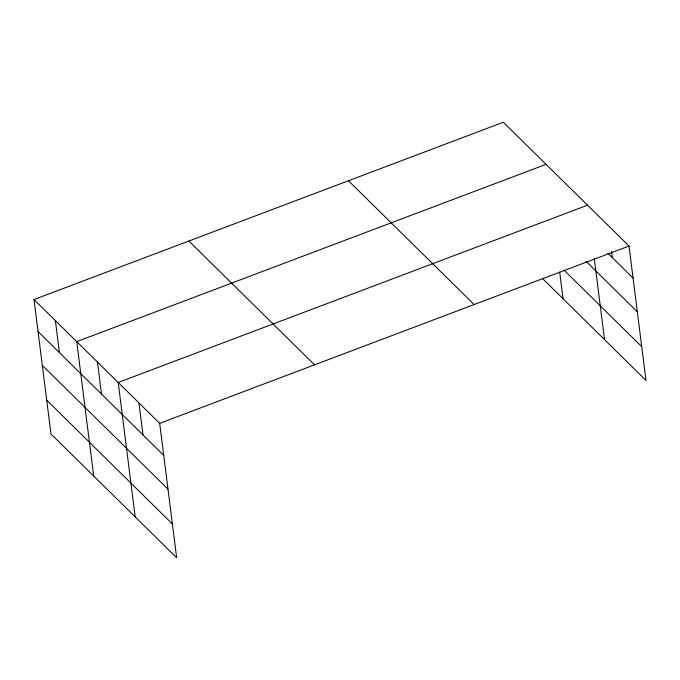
<?xml version="1.0" encoding="UTF-8"?>
<svg xmlns="http://www.w3.org/2000/svg" width="680" height="680" viewBox="0 0 680 680"><rect width="100%" height="100%" fill="white"/><g stroke="black" fill="none" stroke-linecap="round" stroke-linejoin="round"><path stroke-width="1.02" d="M34 299.54L159.681 423.342L176.656 557.762L50.983 433.959L34 299.54L503.344 122.239L629.017 246.041L646 380.46L542.428 278.426M546.074 164.331L76.73 341.632L93.712 476.051M587.545 205.19L118.201 382.491L135.184 516.91M159.681 423.342L629.017 246.041M607.886 253.24L633.063 278.043M586.228 261.502L637.33 311.839M563.966 270.062L641.733 346.664M348.457 180.752L474.138 304.555M188.879 241.034L314.56 364.837M38.046 331.551L163.719 455.353M42.313 365.347L167.994 489.149M46.708 400.163L172.388 523.965M611.541 251.422L612.323 257.618M594.303 258.697L604.529 339.6M559.691 272.119L563.057 298.75M138.941 402.917L142.987 434.92M97.469 362.066L101.507 394.069M55.369 320.586L59.407 352.597"/></g></svg>
